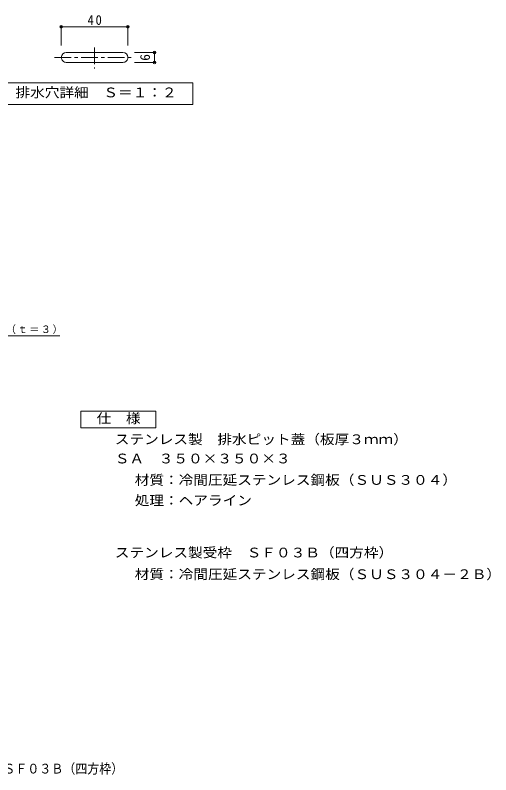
# Model space of a CAD drawing. Units: millimetres, scale not verified, with parts at other scales. Extents: x -338 to 314, y -275 to 234.
# Drawn here: x 28.8 to 314.5, y -275.5 to 180.3 of the extents above; entities that cross this region are included whole.
import ezdxf
from ezdxf.enums import TextEntityAlignment as Align

# ---------------------------------------------------------------- set-up
doc = ezdxf.new("R2010")
doc.units = ezdxf.units.MM
doc.header["$LTSCALE"] = 2
doc.header["$PDMODE"] = 32
doc.header["$PDSIZE"] = 1.6
doc.linetypes.add('CHAIN1', pattern=[8, 5, -1, 1, -1])
for name, color, linetype, lineweight in [('C-0', 3, 'Continuous', 9), ('C-4', 7, 'Continuous', 9), ('C-5', 7, 'Continuous', 9), ('D-5', 7, 'Continuous', 9)]:
    doc.layers.add(name, color=color, linetype=linetype, lineweight=lineweight)
doc.layers.add('F-4_F-4ﾚｲﾔ', color=2, linetype='Continuous')
doc.styles.add('ＭＳ ゴシック', font='')
doc.styles.get('ＭＳ ゴシック').set_extended_font_data('MS Gothic')

msp = doc.modelspace()

# ---------------------------------------------------------------- linework, layer by layer
at = {"layer": 'C-0', "color": 7}
for p, q in [((56.536, 162.161), (56.536, 173.968)), ((56.536, 173.368), (96.536, 173.368)), ((96.536, 162.161), (96.536, 173.968)), ((113.103, 157.924), (100.515, 157.924)), ((112.503, 151.924), (112.503, 157.924)), ((100.515, 151.924), (113.103, 151.924))]:
    msp.add_line(p, q, dxfattribs=at)
at = {"layer": 'C-0', "linetype": 'CHAIN1'}
for p, q in [((76.536, 160.84), (76.536, 148.312)), ((52.474, 154.924), (99.196, 154.924))]:
    msp.add_line(p, q, dxfattribs=at)
at = {"layer": 'C-0'}
for p, q in [((93.536, 157.924), (59.536, 157.924)), ((59.536, 151.924), (93.536, 151.924))]:
    msp.add_line(p, q, dxfattribs=at)
for centre, start, end in [((59.536, 154.924), 89.99997, 179.99881), ((93.536, 154.924), 1.16566, 89.99944), ((59.536, 154.924), 179.9994, 270), ((93.536, 154.924), 270, 0.00124)]:
    msp.add_arc(centre, 3, start, end, dxfattribs=at)
at = {"layer": 'C-4'}
for p in [(56.536, 173.368), (96.536, 173.368), (112.503, 157.924), (112.503, 151.924)]:
    msp.add_point(p, dxfattribs=at)
at = {"layer": 'C-5'}
msp.add_lwpolyline([(20.518, 126.717), (20.518, 139.717), (135.518, 139.717), (135.518, 126.717)], close=True, dxfattribs=at)
at = {"layer": 'D-5'}
msp.add_line((-61.778, -12.022), (55.647, -12.022), dxfattribs=at)
at = {"layer": 'D-5', "color": 2}
for p, q in [((68.252, -57.271), (113.252, -57.271)), ((68.252, -67.271), (68.252, -57.271)), ((113.252, -57.271), (113.252, -67.271)), ((113.252, -67.271), (68.252, -67.271))]:
    msp.add_line(p, q, dxfattribs=at)

# ---------------------------------------------------------------- texts
at = {"layer": 'C-0', "color": 2, "style": 'ＭＳ ゴシック'}
msp.add_text('6', height=5.865, rotation=90, dxfattribs=at).set_placement((111.503, 152.924), align=Align.BOTTOM_LEFT)
at = {"layer": 'C-0', "color": 2, "insert": (72.286, 174.368), "char_height": 5.865, "attachment_point": 7, "style": 'ＭＳ ゴシック'}
msp.add_mtext('\\T1.27;\\W0.95;40', dxfattribs=at)
at = {"layer": 'C-5', "color": 2, "style": 'ＭＳ ゴシック', "width": 1.1}
msp.add_text('排水穴詳細\u3000Ｓ＝１：２', height=5.865, dxfattribs=at).set_placement((29.018, 129.217), align=Align.BOTTOM_LEFT)
at = {"layer": 'D-5', "color": 2, "style": 'ＭＳ ゴシック', "width": 1.1}
for s, p in [('仕\u3000様', (77.752, -66.271)), ('ステンレス製\u3000排水ピット蓋（板厚３ｍｍ）', (88.67, -78.855)), ('ＳＡ\u3000３５０×３５０×３', (88.67, -90.395)), ('材質：冷間圧延ステンレス鋼板（ＳＵＳ３０４）', (100.613, -103.239)), ('処理：ヘアライン', (100.613, -115.537)), ('ステンレス製受枠\u3000ＳＦ０３Ｂ（四方枠）', (88.67, -146.808)), ('材質：冷間圧延ステンレス鋼板（ＳＵＳ３０４－２Ｂ）', (100.613, -159.808))]:
    msp.add_text(s, height=5.865, dxfattribs=at).set_placement(p, align=Align.BOTTOM_LEFT)
at = {"layer": 'D-5', "insert": (-60.989, -11.023), "char_height": 4.399, "attachment_point": 7, "style": 'ＭＳ ゴシック'}
msp.add_mtext('\\T1.17;ステンレス製排水用蓋ＳＡ（ｔ＝３）', dxfattribs=at)
at = {"layer": 'F-4_F-4ﾚｲﾔ', "style": 'ＭＳ ゴシック', "width": 0.9}
msp.add_text('ＳＡ\u3000３５０×３５０×３＋ＳＦ０３Ｂ（四方枠）', height=5.865, dxfattribs=at).set_placement((-71.832, -276.447), align=Align.BOTTOM_LEFT)

doc.saveas('drawing.dxf')
